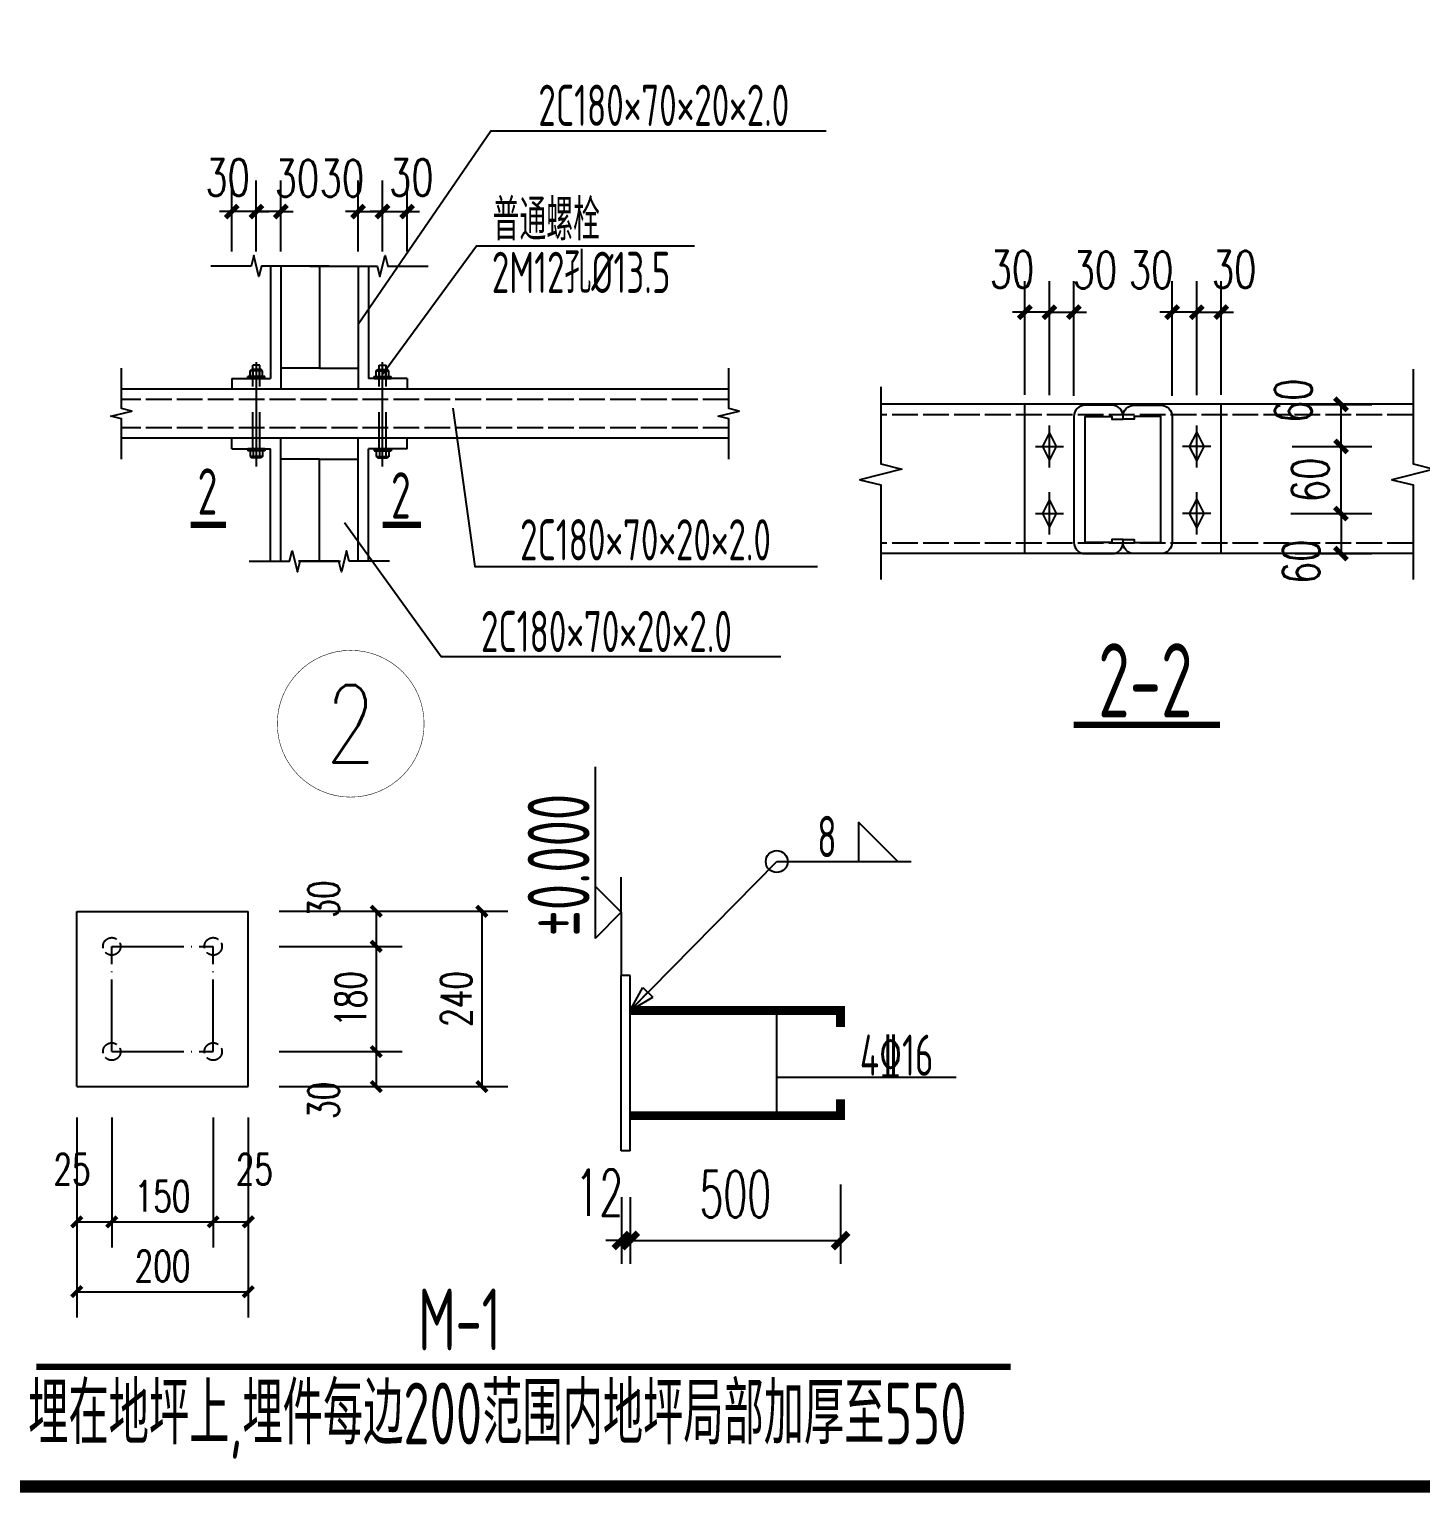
# Model space of a CAD drawing. Extents: x 14207793 to 14719554, y -1675802 to -1228715.
# Drawn here: x 14242298 to 14255788, y -1525750 to -1511556 of the extents above; entities that cross this region are included whole.
import ezdxf
from ezdxf.enums import TextEntityAlignment as Align

# ---------------------------------------------------------------- set-up
doc = ezdxf.new("R2010")
doc.units = 0
doc.header["$LTSCALE"] = 500
doc.header["$MEASUREMENT"] = 0
for name, pattern in [('5', [1.2, 0.5, -0.1, 0.5, -0.1]), ('DASHEDD', [5, 4, -1]), ('DOTE', [2.42, 2, -0.2, 0.02, -0.2]), ('x', [5, 3, -2]), ('x2', [1.25, 0.75, -0.5])]:
    doc.linetypes.add(name, pattern=pattern)
doc.layers.get('0').update_dxf_attribs({"linetype": 'CONTINUOUS'})
doc.layers.get('DEFPOINTS').update_dxf_attribs({"color": 140, "linetype": 'CONTINUOUS'})
for name, color, linetype in [('1Z', 1, 'DASHEDD'), ('AXIS', 3, 'CONTINUOUS'), ('BOLT', 2, 'CONTINUOUS'), ('BOLTFILL', 2, 'CONTINUOUS'), ('BOLTX', 2, 'x2'), ('DIM', 3, 'CONTINUOUS'), ('DOTE', 8, 'DOTE'), ('GSYMBT', 3, 'CONTINUOUS'), ('PUB_TITLE', 4, 'CONTINUOUS'), ('S', 2, 'CONTINUOUS'), ('SBEAM', 2, 'CONTINUOUS'), ('SYMB', 7, 'CONTINUOUS'), ('X', 2, 'x')]:
    doc.layers.add(name, color=color, linetype=linetype)
doc.styles.add('_TCH_DIM_T3', font='SIMPLEX', dxfattribs={"width": 0.705882, "bigfont": 'GBCBIG'})
doc.styles.add('DIM_FONT', font='SIMPLEX.shx', dxfattribs={"width": 0.6})
doc.styles.add('HZ', font='txt', dxfattribs={"width": 0.8, "bigfont": 'hztxt'})
doc.styles.add('TSSD_REIN', font='Tssdeng.shx', dxfattribs={"width": 0.65, "bigfont": 'hztxt.shx'})
doc.dimstyles.new('_TCH_ARCH&&120', dxfattribs={"dimtxt": 357, "dimasz": 120, "dimexe": 300, "dimexo": 360, "dimgap": 120, "dimtad": 1, "dimdec": 0, "dimzin": 0, "dimdsep": 46, "dimtxsty": '_TCH_DIM_T3', "dimblk": 'ARCHTICK', "dimcen": 0.09, "dimclrt": 7, "dimazin": 2, "dimtfac": 1, "dimtdec": 0, "dimtix": 1, "dimtmove": 2, "dimatfit": 3, "dimfxl": 0, "dimtolj": 1, "dimtzin": 0, "dimarcsym": 0})
doc.dimstyles.new('_TCH_ARCH-100', dxfattribs={"dimtxt": 297.5, "dimasz": 100, "dimexe": 250, "dimexo": 300, "dimgap": 100, "dimtad": 1, "dimdec": 0, "dimzin": 0, "dimdsep": 46, "dimtxsty": '_TCH_DIM_T3', "dimblk": 'ARCHTICK', "dimcen": 0.09, "dimclrt": 7, "dimazin": 2, "dimtfac": 1, "dimtdec": 0, "dimtix": 1, "dimtmove": 2, "dimatfit": 3, "dimfxl": 0, "dimtolj": 1, "dimtzin": 0, "dimarcsym": 0})
doc.dimstyles.new('DIMN150', dxfattribs={"dimscale": 1.5, "dimtxt": 300, "dimasz": 100, "dimexe": 250, "dimexo": 300, "dimgap": 150, "dimtad": 1, "dimdec": 0, "dimzin": 0, "dimdsep": 46, "dimtxsty": 'DIM_FONT', "dimblk": 'ARCHTICK', "dimcen": 0.09, "dimclrt": 7, "dimazin": 2, "dimtfac": 1, "dimtdec": 0, "dimtix": 1, "dimtmove": 2, "dimatfit": 3, "dimldrblk": 'ARCHTICK', "dimfxl": 0, "dimtolj": 1, "dimtzin": 0, "dimarcsym": 0})

# ---------------------------------------------------------------- blocks, each defined once
blk = doc.blocks.new('_ArchTick')
at = {"color": 0, "linetype": 'ByBlock', "const_width": 0.4}
blk.add_lwpolyline([(-0.5, -0.5), (0.5, 0.5)], dxfattribs=at)
blk = doc.blocks.new('*D1047')
at = {"layer": 'AXIS', "color": 0, "lineweight": -2}
for p, q in [((14245485, -1513710), (14245485, -1513024)), ((14245723, -1513710), (14245723, -1513024)), ((14245485, -1513324), (14245365, -1513324)), ((14245485, -1513324), (14245723, -1513324)), ((14245723, -1513324), (14245843, -1513324))]:
    blk.add_line(p, q, dxfattribs=at)
at = {"layer": 'DEFPOINTS', "color": 0}
for p in [(14245723, -1513324), (14245485, -1514070), (14245723, -1514070)]:
    blk.add_point(p, dxfattribs=at)
at = {"layer": 'AXIS', "color": 0, "lineweight": -2, "xscale": 120, "yscale": 120, "zscale": 120}
blk.add_blockref('_ArchTick', (14245485, -1513324), dxfattribs=at)
at = {"layer": 'AXIS', "color": 0, "lineweight": -2, "xscale": 120, "yscale": 120, "zscale": 120, "rotation": 180}
blk.add_blockref('_ArchTick', (14245723, -1513324), dxfattribs=at)
at = {"layer": 'AXIS', "color": 7, "insert": (14245329, -1513002), "char_height": 357, "attachment_point": 5, "style": '_TCH_DIM_T3'}
blk.add_mtext('\\A1;30', dxfattribs=at)
blk = doc.blocks.new('*D1048')
at = {"layer": 'AXIS', "color": 0, "lineweight": -2}
for p, q in [((14245723, -1513710), (14245723, -1513024)), ((14245961, -1513710), (14245961, -1513024)), ((14245723, -1513324), (14245603, -1513324)), ((14245723, -1513324), (14245961, -1513324)), ((14245961, -1513324), (14246081, -1513324))]:
    blk.add_line(p, q, dxfattribs=at)
at = {"layer": 'DEFPOINTS', "color": 0}
for p in [(14245961, -1513324), (14245723, -1514070), (14245961, -1514070)]:
    blk.add_point(p, dxfattribs=at)
at = {"layer": 'AXIS', "color": 0, "lineweight": -2, "xscale": 120, "yscale": 120, "zscale": 120}
blk.add_blockref('_ArchTick', (14245723, -1513324), dxfattribs=at)
at = {"layer": 'AXIS', "color": 0, "lineweight": -2, "xscale": 120, "yscale": 120, "zscale": 120, "rotation": 180}
blk.add_blockref('_ArchTick', (14245961, -1513324), dxfattribs=at)
at = {"layer": 'AXIS', "color": 7, "insert": (14246002, -1512993), "char_height": 357, "attachment_point": 5, "style": '_TCH_DIM_T3'}
blk.add_mtext('\\A1;30', dxfattribs=at)
blk = doc.blocks.new('*D1049')
at = {"layer": 'AXIS', "color": 0, "lineweight": -2}
for p, q in [((14254540, -1515602), (14255315, -1515602)), ((14255015, -1516253), (14255015, -1515602)), ((14254528, -1516253), (14255315, -1516253))]:
    blk.add_line(p, q, dxfattribs=at)
at = {"layer": 'DEFPOINTS', "color": 0}
for p in [(14254180, -1515602), (14255015, -1515602), (14254168, -1516253)]:
    blk.add_point(p, dxfattribs=at)
at = {"layer": 'AXIS', "color": 0, "lineweight": -2, "xscale": 120, "yscale": 120, "zscale": 120}
for p, rotation in [((14255015, -1515602), 90), ((14255015, -1516253), 270)]:
    blk.add_blockref('_ArchTick', p, dxfattribs=dict(at, rotation=rotation))
at = {"layer": 'AXIS', "color": 7, "insert": (14254717, -1515927), "char_height": 357, "attachment_point": 5, "rotation": 90, "style": '_TCH_DIM_T3'}
blk.add_mtext('\\A1;60', dxfattribs=at)
blk = doc.blocks.new('*D1050')
at = {"layer": 'AXIS', "color": 0, "lineweight": -2}
for p, q in [((14254528, -1515194), (14255315, -1515194)), ((14255015, -1515602), (14255015, -1515194)), ((14254540, -1515602), (14255315, -1515602))]:
    blk.add_line(p, q, dxfattribs=at)
at = {"layer": 'DEFPOINTS', "color": 0}
for p in [(14254168, -1515194), (14255015, -1515194), (14254180, -1515602)]:
    blk.add_point(p, dxfattribs=at)
at = {"layer": 'AXIS', "color": 0, "lineweight": -2, "xscale": 120, "yscale": 120, "zscale": 120}
for p, rotation in [((14255015, -1515194), 90), ((14255015, -1515602), 270)]:
    blk.add_blockref('_ArchTick', p, dxfattribs=dict(at, rotation=rotation))
at = {"layer": 'AXIS', "color": 7, "insert": (14254553, -1515160), "char_height": 357, "attachment_point": 5, "rotation": 90, "style": '_TCH_DIM_T3'}
blk.add_mtext('\\A1;60', dxfattribs=at)
blk = doc.blocks.new('*D1051')
at = {"layer": 'AXIS', "color": 0, "lineweight": -2}
for p, q in [((14253616, -1515106), (14253616, -1514000)), ((14253854, -1515103), (14253854, -1514000)), ((14253616, -1514300), (14253496, -1514300)), ((14253616, -1514300), (14253854, -1514300)), ((14253854, -1514300), (14253974, -1514300))]:
    blk.add_line(p, q, dxfattribs=at)
at = {"layer": 'DEFPOINTS', "color": 0}
for p in [(14253854, -1514300), (14253616, -1515466), (14253854, -1515463)]:
    blk.add_point(p, dxfattribs=at)
at = {"layer": 'AXIS', "color": 0, "lineweight": -2, "xscale": 120, "yscale": 120, "zscale": 120}
blk.add_blockref('_ArchTick', (14253616, -1514300), dxfattribs=at)
at = {"layer": 'AXIS', "color": 0, "lineweight": -2, "xscale": 120, "yscale": 120, "zscale": 120, "rotation": 180}
blk.add_blockref('_ArchTick', (14253854, -1514300), dxfattribs=at)
at = {"layer": 'AXIS', "color": 7, "insert": (14253979, -1513885), "char_height": 357, "attachment_point": 5, "style": '_TCH_DIM_T3'}
blk.add_mtext('\\A1;30', dxfattribs=at)
blk = doc.blocks.new('*D1052')
at = {"layer": 'AXIS', "color": 0, "lineweight": -2}
for p, q in [((14253378, -1515110), (14253378, -1514000)), ((14253616, -1515106), (14253616, -1514000)), ((14253378, -1514300), (14253258, -1514300)), ((14253616, -1514300), (14253378, -1514300)), ((14253616, -1514300), (14253736, -1514300))]:
    blk.add_line(p, q, dxfattribs=at)
at = {"layer": 'DEFPOINTS', "color": 0}
for p in [(14253378, -1514300), (14253378, -1515470), (14253616, -1515466)]:
    blk.add_point(p, dxfattribs=at)
at = {"layer": 'AXIS', "color": 0, "lineweight": -2, "xscale": 120, "yscale": 120, "zscale": 120}
blk.add_blockref('_ArchTick', (14253378, -1514300), dxfattribs=at)
at = {"layer": 'AXIS', "color": 0, "lineweight": -2, "xscale": 120, "yscale": 120, "zscale": 120, "rotation": 180}
blk.add_blockref('_ArchTick', (14253616, -1514300), dxfattribs=at)
at = {"layer": 'AXIS', "color": 7, "insert": (14253174, -1513891), "char_height": 357, "attachment_point": 5, "style": '_TCH_DIM_T3'}
blk.add_mtext('\\A1;30', dxfattribs=at)
blk = doc.blocks.new('*D1053')
at = {"layer": 'AXIS', "color": 0, "lineweight": -2}
for p, q in [((14254904, -1516253), (14255315, -1516253)), ((14255015, -1516253), (14255015, -1516641)), ((14254572, -1516641), (14255315, -1516641))]:
    blk.add_line(p, q, dxfattribs=at)
at = {"layer": 'DEFPOINTS', "color": 0}
for p in [(14254544, -1516253), (14254212, -1516641), (14255015, -1516641)]:
    blk.add_point(p, dxfattribs=at)
at = {"layer": 'AXIS', "color": 0, "lineweight": -2, "xscale": 120, "yscale": 120, "zscale": 120}
for p, rotation in [((14255015, -1516253), 90), ((14255015, -1516641), 270)]:
    blk.add_blockref('_ArchTick', p, dxfattribs=dict(at, rotation=rotation))
at = {"layer": 'AXIS', "color": 7, "insert": (14254628, -1516721), "char_height": 357, "attachment_point": 5, "rotation": 90, "style": '_TCH_DIM_T3'}
blk.add_mtext('\\A1;60', dxfattribs=at)
blk = doc.blocks.new('BF1')
blk.add_circle((0, 0), 1.25)
blk = doc.blocks.new('JF_1')
for p, q in [((3, 0), (0, 3)), ((0, 3), (0, 0)), ((0, 0), (3, 0))]:
    blk.add_line(p, q)
blk = doc.blocks.new('*D1018')
at = {"layer": 'AXIS', "color": 0, "lineweight": -2}
for p, q in [((14248038, -1522883), (14248038, -1523529)), ((14248123, -1522883), (14248123, -1523529)), ((14248038, -1523304), (14247888, -1523304)), ((14248038, -1523304), (14248123, -1523304)), ((14248123, -1523304), (14248273, -1523304))]:
    blk.add_line(p, q, dxfattribs=at)
at = {"layer": 'DEFPOINTS', "color": 0}
for p in [(14248038, -1522433), (14248123, -1522433), (14248123, -1523304)]:
    blk.add_point(p, dxfattribs=at)
at = {"layer": 'AXIS', "color": 0, "lineweight": -2, "xscale": 150, "yscale": 150, "zscale": 150}
blk.add_blockref('_ArchTick', (14248038, -1523304), dxfattribs=at)
at = {"layer": 'AXIS', "color": 0, "lineweight": -2, "xscale": 150, "yscale": 150, "zscale": 150, "rotation": 180}
blk.add_blockref('_ArchTick', (14248123, -1523304), dxfattribs=at)
at = {"layer": 'AXIS', "color": 7, "insert": (14247824, -1522841), "char_height": 450, "attachment_point": 5, "style": 'DIM_FONT'}
blk.add_mtext('\\A1;12', dxfattribs=at)
blk = doc.blocks.new('*D1019')
at = {"layer": 'AXIS', "color": 0, "lineweight": -2}
for p, q in [((14250163, -1522760), (14250163, -1523529)), ((14248123, -1522883), (14248123, -1523529)), ((14248123, -1523304), (14250163, -1523304))]:
    blk.add_line(p, q, dxfattribs=at)
at = {"layer": 'DEFPOINTS', "color": 0}
for p in [(14250163, -1522310), (14248123, -1522433), (14250163, -1523304)]:
    blk.add_point(p, dxfattribs=at)
at = {"layer": 'AXIS', "color": 0, "lineweight": -2, "xscale": 150, "yscale": 150, "zscale": 150, "rotation": 180}
blk.add_blockref('_ArchTick', (14248123, -1523304), dxfattribs=at)
at = {"layer": 'AXIS', "color": 0, "lineweight": -2, "xscale": 150, "yscale": 150, "zscale": 150}
blk.add_blockref('_ArchTick', (14250163, -1523304), dxfattribs=at)
at = {"layer": 'AXIS', "color": 7, "insert": (14249143, -1522854), "char_height": 450, "attachment_point": 5, "style": 'DIM_FONT'}
blk.add_mtext('\\A1;500', dxfattribs=at)
blk = doc.blocks.new('*D1020')
at = {"layer": 'AXIS', "color": 0, "lineweight": -2}
for p, q in [((14245641, -1520111), (14246936, -1520111)), ((14246686, -1520111), (14246686, -1521811)), ((14245641, -1521811), (14246936, -1521811))]:
    blk.add_line(p, q, dxfattribs=at)
at = {"layer": 'DEFPOINTS', "color": 0}
for p in [(14245341, -1520111), (14245341, -1521811), (14246686, -1521811)]:
    blk.add_point(p, dxfattribs=at)
at = {"layer": 'AXIS', "color": 0, "lineweight": -2, "xscale": 100, "yscale": 100, "zscale": 100}
for p, rotation in [((14246686, -1520111), 90), ((14246686, -1521811), 270)]:
    blk.add_blockref('_ArchTick', p, dxfattribs=dict(at, rotation=rotation))
at = {"layer": 'AXIS', "color": 7, "insert": (14246437, -1520961), "char_height": 297.5, "attachment_point": 5, "rotation": 90, "style": '_TCH_DIM_T3'}
blk.add_mtext('\\A1;240', dxfattribs=at)
blk = doc.blocks.new('*D1028')
at = {"layer": 'AXIS', "color": 0, "lineweight": -2}
for p, q in [((14242758, -1522111), (14242758, -1523373)), ((14243098, -1522111), (14243098, -1523373)), ((14242758, -1523123), (14243098, -1523123))]:
    blk.add_line(p, q, dxfattribs=at)
at = {"layer": 'DEFPOINTS', "color": 0}
for p in [(14242758, -1521811), (14243098, -1521811), (14243098, -1523123)]:
    blk.add_point(p, dxfattribs=at)
at = {"layer": 'AXIS', "color": 0, "lineweight": -2, "xscale": 100, "yscale": 100, "zscale": 100, "rotation": 180}
blk.add_blockref('_ArchTick', (14242758, -1523123), dxfattribs=at)
at = {"layer": 'AXIS', "color": 0, "lineweight": -2, "xscale": 100, "yscale": 100, "zscale": 100}
blk.add_blockref('_ArchTick', (14243098, -1523123), dxfattribs=at)
at = {"layer": 'AXIS', "color": 7, "insert": (14242712, -1522613), "char_height": 297.5, "attachment_point": 5, "style": '_TCH_DIM_T3'}
blk.add_mtext('\\A1;25', dxfattribs=at)
blk = doc.blocks.new('*D1029')
at = {"layer": 'AXIS', "color": 0, "lineweight": -2}
for p, q in [((14244721, -1520111), (14245912, -1520111)), ((14245662, -1520111), (14245662, -1520451)), ((14244721, -1520451), (14245912, -1520451))]:
    blk.add_line(p, q, dxfattribs=at)
at = {"layer": 'DEFPOINTS', "color": 0}
for p in [(14244421, -1520111), (14244421, -1520451), (14245662, -1520451)]:
    blk.add_point(p, dxfattribs=at)
at = {"layer": 'AXIS', "color": 0, "lineweight": -2, "xscale": 100, "yscale": 100, "zscale": 100}
for p, rotation in [((14245662, -1520111), 90), ((14245662, -1520451), 270)]:
    blk.add_blockref('_ArchTick', p, dxfattribs=dict(at, rotation=rotation))
at = {"layer": 'AXIS', "color": 7, "insert": (14245152, -1519992), "char_height": 297.5, "attachment_point": 5, "rotation": 90, "style": '_TCH_DIM_T3'}
blk.add_mtext('\\A1;30', dxfattribs=at)
blk = doc.blocks.new('*D1030')
at = {"layer": 'AXIS', "color": 0, "lineweight": -2}
for p, q in [((14244721, -1520451), (14245912, -1520451)), ((14245662, -1520451), (14245662, -1521471)), ((14244721, -1521471), (14245912, -1521471))]:
    blk.add_line(p, q, dxfattribs=at)
at = {"layer": 'DEFPOINTS', "color": 0}
for p in [(14244421, -1520451), (14244421, -1521471), (14245662, -1521471)]:
    blk.add_point(p, dxfattribs=at)
at = {"layer": 'AXIS', "color": 0, "lineweight": -2, "xscale": 100, "yscale": 100, "zscale": 100}
for p, rotation in [((14245662, -1520451), 90), ((14245662, -1521471), 270)]:
    blk.add_blockref('_ArchTick', p, dxfattribs=dict(at, rotation=rotation))
at = {"layer": 'AXIS', "color": 7, "insert": (14245414, -1520961), "char_height": 297.5, "attachment_point": 5, "rotation": 90, "style": '_TCH_DIM_T3'}
blk.add_mtext('\\A1;180', dxfattribs=at)
blk = doc.blocks.new('*D1031')
at = {"layer": 'AXIS', "color": 0, "lineweight": -2}
for p, q in [((14244721, -1521471), (14245912, -1521471)), ((14245662, -1521471), (14245662, -1521811)), ((14244721, -1521811), (14245912, -1521811))]:
    blk.add_line(p, q, dxfattribs=at)
at = {"layer": 'DEFPOINTS', "color": 0}
for p in [(14244421, -1521471), (14244421, -1521811), (14245662, -1521811)]:
    blk.add_point(p, dxfattribs=at)
at = {"layer": 'AXIS', "color": 0, "lineweight": -2, "xscale": 100, "yscale": 100, "zscale": 100}
for p, rotation in [((14245662, -1521471), 90), ((14245662, -1521811), 270)]:
    blk.add_blockref('_ArchTick', p, dxfattribs=dict(at, rotation=rotation))
at = {"layer": 'AXIS', "color": 7, "insert": (14245152, -1521945), "char_height": 297.5, "attachment_point": 5, "rotation": 90, "style": '_TCH_DIM_T3'}
blk.add_mtext('\\A1;30', dxfattribs=at)
blk = doc.blocks.new('*D1032')
at = {"layer": 'AXIS', "color": 0, "lineweight": -2}
for p, q in [((14243098, -1522111), (14243098, -1523373)), ((14244081, -1522111), (14244081, -1523373)), ((14243098, -1523123), (14244081, -1523123))]:
    blk.add_line(p, q, dxfattribs=at)
at = {"layer": 'DEFPOINTS', "color": 0}
for p in [(14243098, -1521811), (14244081, -1521811), (14244081, -1523123)]:
    blk.add_point(p, dxfattribs=at)
at = {"layer": 'AXIS', "color": 0, "lineweight": -2, "xscale": 100, "yscale": 100, "zscale": 100, "rotation": 180}
blk.add_blockref('_ArchTick', (14243098, -1523123), dxfattribs=at)
at = {"layer": 'AXIS', "color": 0, "lineweight": -2, "xscale": 100, "yscale": 100, "zscale": 100}
blk.add_blockref('_ArchTick', (14244081, -1523123), dxfattribs=at)
at = {"layer": 'AXIS', "color": 7, "insert": (14243590, -1522874), "char_height": 297.5, "attachment_point": 5, "style": '_TCH_DIM_T3'}
blk.add_mtext('\\A1;150', dxfattribs=at)
blk = doc.blocks.new('*D1033')
at = {"layer": 'AXIS', "color": 0, "lineweight": -2}
for p, q in [((14244081, -1522111), (14244081, -1523373)), ((14244421, -1522111), (14244421, -1523373)), ((14244081, -1523123), (14244421, -1523123))]:
    blk.add_line(p, q, dxfattribs=at)
at = {"layer": 'DEFPOINTS', "color": 0}
for p in [(14244081, -1521811), (14244421, -1521811), (14244421, -1523123)]:
    blk.add_point(p, dxfattribs=at)
at = {"layer": 'AXIS', "color": 0, "lineweight": -2, "xscale": 100, "yscale": 100, "zscale": 100, "rotation": 180}
blk.add_blockref('_ArchTick', (14244081, -1523123), dxfattribs=at)
at = {"layer": 'AXIS', "color": 0, "lineweight": -2, "xscale": 100, "yscale": 100, "zscale": 100}
blk.add_blockref('_ArchTick', (14244421, -1523123), dxfattribs=at)
at = {"layer": 'AXIS', "color": 7, "insert": (14244480, -1522613), "char_height": 297.5, "attachment_point": 5, "style": '_TCH_DIM_T3'}
blk.add_mtext('\\A1;25', dxfattribs=at)
blk = doc.blocks.new('*D1034')
at = {"layer": 'AXIS', "color": 0, "lineweight": -2}
for p, q in [((14242758, -1522192), (14242758, -1524050)), ((14244421, -1522192), (14244421, -1524050)), ((14242758, -1523800), (14244421, -1523800))]:
    blk.add_line(p, q, dxfattribs=at)
at = {"layer": 'DEFPOINTS', "color": 0}
for p in [(14242758, -1521892), (14244421, -1521892), (14244421, -1523800)]:
    blk.add_point(p, dxfattribs=at)
at = {"layer": 'AXIS', "color": 0, "lineweight": -2, "xscale": 100, "yscale": 100, "zscale": 100, "rotation": 180}
blk.add_blockref('_ArchTick', (14242758, -1523800), dxfattribs=at)
at = {"layer": 'AXIS', "color": 0, "lineweight": -2, "xscale": 100, "yscale": 100, "zscale": 100}
blk.add_blockref('_ArchTick', (14244421, -1523800), dxfattribs=at)
at = {"layer": 'AXIS', "color": 7, "insert": (14243590, -1523551), "char_height": 297.5, "attachment_point": 5, "style": '_TCH_DIM_T3'}
blk.add_mtext('\\A1;200', dxfattribs=at)
blk = doc.blocks.new('*D1036')
at = {"layer": 'AXIS', "color": 0, "lineweight": -2}
for p, q in [((14244499, -1513710), (14244499, -1513024)), ((14244737, -1513710), (14244737, -1513024)), ((14244499, -1513324), (14244379, -1513324)), ((14244737, -1513324), (14244499, -1513324)), ((14244737, -1513324), (14244857, -1513324))]:
    blk.add_line(p, q, dxfattribs=at)
at = {"layer": 'DEFPOINTS', "color": 0}
for p in [(14244499, -1513324), (14244499, -1514070), (14244737, -1514070)]:
    blk.add_point(p, dxfattribs=at)
at = {"layer": 'AXIS', "color": 0, "lineweight": -2, "xscale": 120, "yscale": 120, "zscale": 120}
blk.add_blockref('_ArchTick', (14244499, -1513324), dxfattribs=at)
at = {"layer": 'AXIS', "color": 0, "lineweight": -2, "xscale": 120, "yscale": 120, "zscale": 120, "rotation": 180}
blk.add_blockref('_ArchTick', (14244737, -1513324), dxfattribs=at)
at = {"layer": 'AXIS', "color": 7, "insert": (14244893, -1513002), "char_height": 357, "attachment_point": 5, "style": '_TCH_DIM_T3'}
blk.add_mtext('\\A1;30', dxfattribs=at)
blk = doc.blocks.new('*D1037')
at = {"layer": 'AXIS', "color": 0, "lineweight": -2}
for p, q in [((14244261, -1513710), (14244261, -1513024)), ((14244499, -1513710), (14244499, -1513024)), ((14244261, -1513324), (14244141, -1513324)), ((14244499, -1513324), (14244261, -1513324)), ((14244499, -1513324), (14244619, -1513324))]:
    blk.add_line(p, q, dxfattribs=at)
at = {"layer": 'DEFPOINTS', "color": 0}
for p in [(14244261, -1513324), (14244261, -1514070), (14244499, -1514070)]:
    blk.add_point(p, dxfattribs=at)
at = {"layer": 'AXIS', "color": 0, "lineweight": -2, "xscale": 120, "yscale": 120, "zscale": 120}
blk.add_blockref('_ArchTick', (14244261, -1513324), dxfattribs=at)
at = {"layer": 'AXIS', "color": 0, "lineweight": -2, "xscale": 120, "yscale": 120, "zscale": 120, "rotation": 180}
blk.add_blockref('_ArchTick', (14244499, -1513324), dxfattribs=at)
at = {"layer": 'AXIS', "color": 7, "insert": (14244221, -1512993), "char_height": 357, "attachment_point": 5, "style": '_TCH_DIM_T3'}
blk.add_mtext('\\A1;30', dxfattribs=at)
blk = doc.blocks.new('*D1038')
at = {"layer": 'AXIS', "color": 0, "lineweight": -2}
for p, q in [((14251950, -1515103), (14251950, -1514000)), ((14252188, -1515106), (14252188, -1514000)), ((14251950, -1514300), (14251830, -1514300)), ((14252188, -1514300), (14251950, -1514300)), ((14252188, -1514300), (14252308, -1514300))]:
    blk.add_line(p, q, dxfattribs=at)
at = {"layer": 'DEFPOINTS', "color": 0}
for p in [(14251950, -1514300), (14251950, -1515463), (14252188, -1515466)]:
    blk.add_point(p, dxfattribs=at)
at = {"layer": 'AXIS', "color": 0, "lineweight": -2, "xscale": 120, "yscale": 120, "zscale": 120}
blk.add_blockref('_ArchTick', (14251950, -1514300), dxfattribs=at)
at = {"layer": 'AXIS', "color": 0, "lineweight": -2, "xscale": 120, "yscale": 120, "zscale": 120, "rotation": 180}
blk.add_blockref('_ArchTick', (14252188, -1514300), dxfattribs=at)
at = {"layer": 'AXIS', "color": 7, "insert": (14251825, -1513885), "char_height": 357, "attachment_point": 5, "style": '_TCH_DIM_T3'}
blk.add_mtext('\\A1;30', dxfattribs=at)
blk = doc.blocks.new('*D1039')
at = {"layer": 'AXIS', "color": 0, "lineweight": -2}
for p, q in [((14252188, -1515106), (14252188, -1514000)), ((14252426, -1515110), (14252426, -1514000)), ((14252188, -1514300), (14252068, -1514300)), ((14252188, -1514300), (14252426, -1514300)), ((14252426, -1514300), (14252546, -1514300))]:
    blk.add_line(p, q, dxfattribs=at)
at = {"layer": 'DEFPOINTS', "color": 0}
for p in [(14252426, -1514300), (14252188, -1515466), (14252426, -1515470)]:
    blk.add_point(p, dxfattribs=at)
at = {"layer": 'AXIS', "color": 0, "lineweight": -2, "xscale": 120, "yscale": 120, "zscale": 120}
blk.add_blockref('_ArchTick', (14252188, -1514300), dxfattribs=at)
at = {"layer": 'AXIS', "color": 0, "lineweight": -2, "xscale": 120, "yscale": 120, "zscale": 120, "rotation": 180}
blk.add_blockref('_ArchTick', (14252426, -1514300), dxfattribs=at)
at = {"layer": 'AXIS', "color": 7, "insert": (14252629, -1513891), "char_height": 357, "attachment_point": 5, "style": '_TCH_DIM_T3'}
blk.add_mtext('\\A1;30', dxfattribs=at)

msp = doc.modelspace()

# ---------------------------------------------------------------- linework, layer by layer
for p, q in [((14251949.69, -1516641.44), (14251949.69, -1515193.67)), ((14253853.69, -1516641.44), (14253853.69, -1515193.67)), ((14247782.88, -1518711.26), (14247782.88, -1520375.51)), ((14248122.88, -1521073.09), (14249544.57, -1519628.44)), ((14249544.57, -1519628.44), (14250847.39, -1519628.44)), ((14248037.88, -1520120.51), (14247782.88, -1519865.51)), ((14248037.88, -1520120.51), (14248037.88, -1519780.51)), ((14242757.79, -1521811.26), (14242757.79, -1520111.26)), ((14242757.79, -1520111.26), (14244421.23, -1520111.26)), ((14244421.23, -1521811.26), (14244421.23, -1520111.26)), ((14248037.88, -1520120.51), (14247782.88, -1520375.51)), ((14248037.88, -1520120.51), (14248037.88, -1520733.09)), ((14248122.88, -1520733.09), (14248037.88, -1520733.09)), ((14248037.88, -1522433.09), (14248037.88, -1520733.09)), ((14248122.88, -1522433.09), (14248122.88, -1520733.09)), ((14248122.88, -1521073.09), (14248245.67, -1520850.79)), ((14248122.88, -1521073.09), (14248292.89, -1520899.09)), ((14248122.88, -1521073.09), (14248342.28, -1520945.17)), ((14249544.57, -1522093.09), (14249544.57, -1521073.09)), ((14242757.79, -1521811.26), (14244421.23, -1521811.26)), ((14249544.57, -1521718.58), (14251283.92, -1521718.58)), ((14248122.88, -1522433.09), (14248037.88, -1522433.09))]:
    msp.add_line(p, q)
for points, const_width in [([(14248122.88, -1521073.09), (14250162.88, -1521073.09), (14250162.88, -1521231.7)], 85), ([(14248122.88, -1522093.09), (14250162.88, -1522093.09), (14250162.88, -1521934.48)], 85), ([(14251812.62, -1524528.39), (14242367.05, -1524528.39)], 60)]:
    msp.add_lwpolyline(points, dxfattribs=dict(const_width=const_width))
at = {"layer": '1Z', "ltscale": 0.1}
for centre in [(14243097.79, -1520451.26), (14244081.23, -1520451.26), (14243097.79, -1521471.26), (14244081.23, -1521471.26)]:
    msp.add_circle(centre, 85, dxfattribs=at)
at = {"layer": 'BOLT'}
for p, q in [((14244438.08, -1514869.52), (14244452.5, -1514855.1)), ((14244438.08, -1514923.92), (14244438.08, -1514869.52)), ((14244560.48, -1514869.52), (14244438.08, -1514869.52)), ((14244546.05, -1514855.1), (14244452.5, -1514855.1)), ((14244465.28, -1514855.1), (14244465.28, -1514814.3)), ((14244533.28, -1514814.3), (14244465.28, -1514814.3)), ((14244468.68, -1514923.92), (14244468.68, -1514869.52)), ((14244529.88, -1514923.92), (14244529.88, -1514869.52)), ((14244533.28, -1514855.1), (14244533.28, -1514814.3)), ((14244560.48, -1514869.52), (14244546.05, -1514855.1)), ((14244560.48, -1514923.92), (14244560.48, -1514869.52)), ((14245662.08, -1514869.52), (14245676.5, -1514855.1)), ((14245662.08, -1514923.92), (14245662.08, -1514869.52)), ((14245662.08, -1514869.52), (14245784.48, -1514869.52)), ((14245676.5, -1514855.1), (14245770.05, -1514855.1)), ((14245689.28, -1514855.1), (14245689.28, -1514814.3)), ((14245689.28, -1514814.3), (14245757.28, -1514814.3)), ((14245692.68, -1514923.92), (14245692.68, -1514869.52)), ((14245753.88, -1514923.92), (14245753.88, -1514869.52)), ((14245757.28, -1514855.1), (14245757.28, -1514814.3)), ((14245784.48, -1514869.52), (14245770.05, -1514855.1)), ((14245784.48, -1514923.92), (14245784.48, -1514869.52)), ((14244580.88, -1514923.92), (14244417.68, -1514923.92)), ((14244417.68, -1514944.32), (14244417.68, -1514923.92)), ((14244580.88, -1514944.32), (14244417.68, -1514944.32)), ((14244560.48, -1514923.92), (14244438.08, -1514923.92)), ((14244580.88, -1514944.32), (14244580.88, -1514923.92)), ((14245641.68, -1514923.92), (14245804.88, -1514923.92)), ((14245641.68, -1514944.32), (14245641.68, -1514923.92)), ((14245641.68, -1514944.32), (14245804.88, -1514944.32)), ((14245662.08, -1514923.92), (14245784.48, -1514923.92)), ((14245804.88, -1514944.32), (14245804.88, -1514923.92)), ((14252187.69, -1515806.27), (14252187.69, -1515398.27)), ((14253615.69, -1515806.27), (14253615.69, -1515398.27)), ((14252051.69, -1515602.27), (14252323.69, -1515602.27)), ((14253751.69, -1515602.27), (14253479.69, -1515602.27)), ((14244580.88, -1515624.32), (14244417.68, -1515624.32)), ((14244417.68, -1515624.32), (14244417.68, -1515644.72)), ((14244580.88, -1515644.72), (14244417.68, -1515644.72)), ((14244438.08, -1515644.72), (14244438.08, -1515699.12)), ((14244560.48, -1515699.12), (14244438.08, -1515699.12)), ((14244438.08, -1515699.12), (14244452.5, -1515713.55)), ((14244546.05, -1515713.55), (14244452.5, -1515713.55)), ((14244468.68, -1515644.72), (14244468.68, -1515699.12)), ((14244529.88, -1515644.72), (14244529.88, -1515699.12)), ((14244560.48, -1515699.12), (14244546.05, -1515713.55)), ((14244560.48, -1515644.72), (14244560.48, -1515699.12)), ((14244580.88, -1515624.32), (14244580.88, -1515644.72)), ((14245641.68, -1515624.32), (14245804.88, -1515624.32)), ((14245641.68, -1515624.32), (14245641.68, -1515644.72)), ((14245641.68, -1515644.72), (14245804.88, -1515644.72)), ((14245662.08, -1515644.72), (14245662.08, -1515699.12)), ((14245662.08, -1515699.12), (14245784.48, -1515699.12)), ((14245662.08, -1515699.12), (14245676.5, -1515713.55)), ((14245676.5, -1515713.55), (14245770.05, -1515713.55)), ((14245692.68, -1515644.72), (14245692.68, -1515699.12)), ((14245753.88, -1515644.72), (14245753.88, -1515699.12)), ((14245784.48, -1515699.12), (14245770.05, -1515713.55)), ((14245784.48, -1515644.72), (14245784.48, -1515699.12)), ((14245804.88, -1515624.32), (14245804.88, -1515644.72)), ((14252187.69, -1516456.66), (14252187.69, -1516046)), ((14253615.69, -1516456.66), (14253615.69, -1516046)), ((14252051.69, -1516252.66), (14252323.69, -1516252.66)), ((14253751.69, -1516252.66), (14253479.69, -1516252.66))]:
    msp.add_line(p, q, dxfattribs=at)
for points in [[(14252119.69, -1515602.27), (14252187.69, -1515738.27), (14252255.69, -1515602.27), (14252187.69, -1515466.27)], [(14253683.69, -1515602.27), (14253615.69, -1515738.27), (14253547.69, -1515602.27), (14253615.69, -1515466.27)], [(14252119.69, -1516252.66), (14252187.69, -1516388.66), (14252255.69, -1516252.66), (14252187.69, -1516116.66)], [(14253683.69, -1516252.66), (14253615.69, -1516388.66), (14253547.69, -1516252.66), (14253615.69, -1516116.66)]]:
    msp.add_lwpolyline(points, close=True, dxfattribs=at)
at = {"layer": 'BOLTFILL'}
for p, q in [((14244499.28, -1515796.29), (14244499.28, -1514783.65)), ((14245723.28, -1515796.29), (14245723.28, -1514783.65))]:
    msp.add_line(p, q, dxfattribs=at)
at = {"layer": 'BOLTX'}
for p, q in [((14244465.28, -1515644.72), (14244465.28, -1514855.1)), ((14244533.28, -1515644.72), (14244533.28, -1514855.1)), ((14245689.28, -1515644.72), (14245689.28, -1514855.1)), ((14245757.28, -1515644.72), (14245757.28, -1514855.1))]:
    msp.add_line(p, q, dxfattribs=at)
at = {"layer": 'DIM'}
msp.add_line((14248245.67, -1520850.79), (14248342.28, -1520945.17), dxfattribs=at)
for points in [[(14245485.28, -1514415.08), (14246771.92, -1512541.75), (14246771.92, -1512541.75), (14250023.48, -1512541.75)], [(14245723.28, -1514902.42), (14246633.84, -1513655.73), (14246633.84, -1513655.73), (14248748.48, -1513655.73)], [(14246405.12, -1515229.81), (14246617.46, -1516766.88), (14246617.46, -1516766.88), (14249938.48, -1516766.88)], [(14245353.93, -1516340.3), (14246291.97, -1517639.76), (14246291.97, -1517639.76), (14249583.48, -1517639.76)]]:
    msp.add_lwpolyline(points, dxfattribs=at)
at = {"layer": 'DIM', "const_width": 61.2}
for points in [[(14243861.9, -1516362.92), (14244204.83, -1516362.92)], [(14245723.49, -1516362.92), (14246094.53, -1516362.92)]]:
    msp.add_lwpolyline(points, dxfattribs=at)
at = {"layer": 'DOTE', "linetype": 'DOTE', "ltscale": 0.7}
for p, q in [((14243097.79, -1520451.26), (14244081.23, -1520451.26)), ((14243097.79, -1521471.26), (14243097.79, -1520451.26)), ((14244081.23, -1521471.26), (14244081.23, -1520451.26)), ((14243097.79, -1521471.26), (14244081.23, -1521471.26))]:
    msp.add_line(p, q, dxfattribs=at)
at = {"layer": 'GSYMBT', "ltscale": 10, "const_width": 5}
msp.add_lwpolyline([(14244702.31, -1518291.72, 1), (14246125.76, -1518291.72, 1)], format="xyb", close=True, dxfattribs=at)
at = {"layer": 'PUB_TITLE', "const_width": 120}
msp.add_lwpolyline([(14349272.5, -1477690), (14210792.5, -1477690), (14210792.5, -1525690), (14349272.5, -1525690)], close=True, dxfattribs=at)
at = {"layer": 'S'}
for p, q in [((14244635.28, -1513852.53), (14244635.28, -1514944.32)), ((14244737.28, -1513852.53), (14244737.28, -1515046.32)), ((14245111.28, -1513852.53), (14245111.28, -1514842.32)), ((14245111.28, -1513852.53), (14245111.28, -1514842.32)), ((14245485.28, -1513852.53), (14245485.28, -1515046.32)), ((14245587.28, -1513852.53), (14245587.28, -1514944.32)), ((14245111.28, -1514842.32), (14244737.28, -1514842.32)), ((14245111.28, -1514842.32), (14245485.28, -1514842.32)), ((14249078.48, -1515046.32), (14243190.71, -1515046.32)), ((14244261.28, -1514944.32), (14244635.28, -1514944.32)), ((14244261.28, -1514944.32), (14244261.28, -1515046.32)), ((14245961.28, -1514944.32), (14245587.28, -1514944.32)), ((14245961.28, -1514944.32), (14245961.28, -1515046.32)), ((14255713.34, -1515193.67), (14250554.18, -1515193.67)), ((14249078.48, -1515522.32), (14243190.71, -1515522.32)), ((14244261.28, -1515624.32), (14244261.28, -1515522.32)), ((14244737.28, -1516716.12), (14244737.28, -1515522.32)), ((14245485.28, -1516716.12), (14245485.28, -1515522.32)), ((14245961.28, -1515624.32), (14245961.28, -1515522.32)), ((14244261.28, -1515624.32), (14244635.28, -1515624.32)), ((14244635.28, -1516716.12), (14244635.28, -1515624.32)), ((14245111.28, -1515726.32), (14244737.28, -1515726.32)), ((14245111.28, -1516716.12), (14245111.28, -1515726.32)), ((14245111.28, -1515726.32), (14245485.28, -1515726.32)), ((14245111.28, -1516716.12), (14245111.28, -1515726.32)), ((14245587.28, -1516716.12), (14245587.28, -1515624.32)), ((14245961.28, -1515624.32), (14245587.28, -1515624.32)), ((14255713.34, -1516641.44), (14250554.18, -1516641.44))]:
    msp.add_line(p, q, dxfattribs=at)
at = {"layer": 'SBEAM'}
for points in [[(14252901.69, -1515337.53), (14252901.69, -1515310.33, 0.41421356), (14252792.89, -1515201.53), (14252534.49, -1515201.53, 0.41421356), (14252425.69, -1515310.33), (14252425.69, -1516532.64, 0.41421356), (14252534.49, -1516641.44), (14252792.89, -1516641.44, 0.41421356), (14252901.69, -1516532.64), (14252901.69, -1516505.44), (14252792.89, -1516505.44), (14252792.89, -1516532.64), (14252534.49, -1516532.64), (14252534.49, -1515310.33), (14252792.89, -1515310.33), (14252792.89, -1515337.53)], [(14252901.69, -1515337.53), (14252901.69, -1515310.33, -0.41421356), (14253010.49, -1515201.53), (14253268.89, -1515201.53, -0.41421356), (14253377.69, -1515310.33), (14253377.69, -1516532.64, -0.41421356), (14253268.89, -1516641.44), (14253010.49, -1516641.44, -0.41421356), (14252901.69, -1516532.64), (14252901.69, -1516505.44), (14253010.49, -1516505.44), (14253010.49, -1516532.64), (14253268.89, -1516532.64), (14253268.89, -1515310.33), (14253010.49, -1515310.33), (14253010.49, -1515337.53)]]:
    msp.add_lwpolyline(points, format="xyb", close=True, dxfattribs=at)
at = {"layer": 'SYMB'}
for points in [[(14245205.78, -1513852.53), (14244550.28, -1513852.53), (14244524.84, -1513954.54), (14244473.71, -1513750.51), (14244448.28, -1513852.53), (14244057.28, -1513852.53)], [(14245016.77, -1513852.53), (14245672.28, -1513852.53), (14245697.71, -1513954.54), (14245748.84, -1513750.51), (14245774.28, -1513852.53), (14246165.28, -1513852.53)], [(14243190.71, -1515726.32), (14243190.71, -1515335.32), (14243088.7, -1515309.89), (14243292.73, -1515258.76), (14243190.71, -1515233.32), (14243190.71, -1514842.32)], [(14249078.48, -1515726.32), (14249078.48, -1515335.32), (14248976.46, -1515309.89), (14249180.49, -1515258.76), (14249078.48, -1515233.32), (14249078.48, -1514842.32)], [(14255713.34, -1514853.67), (14255713.34, -1515771.67), (14255917.37, -1515822.54), (14255509.31, -1515924.8), (14255713.34, -1515975.67), (14255713.34, -1516893.67)], [(14250554.18, -1515022.56), (14250554.18, -1515771.67), (14250758.21, -1515822.54), (14250350.14, -1515924.8), (14250554.18, -1515975.67), (14250554.18, -1516893.67)], [(14244431.28, -1516716.12), (14244822.28, -1516716.12), (14244847.71, -1516614.11), (14244898.84, -1516818.14), (14244924.28, -1516716.12), (14245315.28, -1516716.12)], [(14245791.28, -1516716.12), (14245400.28, -1516716.12), (14245374.84, -1516614.11), (14245323.71, -1516818.14), (14245298.28, -1516716.12), (14244907.28, -1516716.12)]]:
    msp.add_lwpolyline(points, dxfattribs=at)
at = {"layer": 'SYMB', "const_width": 60}
msp.add_lwpolyline([(14253840.56, -1518301.43), (14252423.12, -1518301.43)], dxfattribs=at)
at = {"layer": 'X', "color": 9, "linetype": '5'}
for p, q in [((14249078.48, -1515148.32), (14243190.71, -1515148.32)), ((14255713.34, -1515295.67), (14250554.18, -1515295.67)), ((14249078.48, -1515420.32), (14243190.71, -1515420.32)), ((14255713.34, -1516539.44), (14250554.18, -1516539.44))]:
    msp.add_line(p, q, dxfattribs=at)

# ---------------------------------------------------------------- block references
for name, p, xscale, yscale, zscale in [('JF_1', (14250337.39, -1519628.44), 127.5, 127.5, 127.5), ('BF1', (14249544.57, -1519628.44), 85, 85, 85)]:
    msp.add_blockref(name, p, dxfattribs=dict(xscale=xscale, yscale=yscale, zscale=zscale))

# ---------------------------------------------------------------- texts
at = {"layer": 'DIM', "style": 'TSSD_REIN', "width": 0.65}
for s, p in [('2C180×70×20×2.0', (14248449.48, -1512493.92)), ('普通螺栓', (14247310.21, -1513604.27)), ('2M12孔%%c13.5', (14247648.02, -1514114.19)), ('2C180×70×20×2.0', (14248272.02, -1516708.1)), ('2C180×70×20×2.0', (14247893.27, -1517596.93)), ('8', (14250031.39, -1519585.94)), ('4%%13216', (14250707.11, -1521706.39))]:
    msp.add_text(s, height=400, dxfattribs=at).set_placement(p, align=Align.CENTER)
msp.add_text('%%p0.000', height=600, rotation=90, dxfattribs=at).set_placement((14247729.66, -1520353.66))
at = {"layer": 'GSYMBT'}
for s, height, style, width, p in [('2', 450, 'TSSD_REIN', 0.65, (14244025.8, -1516039.78)), ('2', 450, 'TSSD_REIN', 0.65, (14245900.72, -1516077.28)), ('2-2', 720, 'TSSD_REIN', 0.65, (14253118.08, -1517870.91)), ('2', 750, 'HZ', 0.75, (14245414.04, -1518291.72))]:
    msp.add_text(s, height=height, dxfattribs=dict(at, style=style, width=width)).set_placement(p, align=Align.MIDDLE)
at = {"layer": 'GSYMBT', "style": 'TSSD_REIN', "width": 0.65}
for s, p in [('M-1', (14246068.51, -1524368.97)), ('埋在地坪上,埋件每边200范围内地坪局部加厚至550', (14242287.94, -1525281.37))]:
    msp.add_text(s, height=600, dxfattribs=at).set_placement(p)

# ---------------------------------------------------------------- dimensions: what is measured, and where the dimension line sits
at = {"layer": 'AXIS'}
for base, p1, p2, angle, text, dimstyle, picture, middle in [((14244261.28, -1513324.48), (14244499.28, -1514070.2), (14244261.28, -1514070.2), 180, '30', '_TCH_ARCH&&120', '*D1037', (14244220.93, -1512992.53)), ((14244499.28, -1513324.48), (14244737.28, -1514070.2), (14244499.28, -1514070.2), 180, '30', '_TCH_ARCH&&120', '*D1036', (14244893.49, -1513001.79)), ((14253377.69, -1514299.62), (14253615.69, -1515466.27), (14253377.69, -1515470.27), 180, '30', '_TCH_ARCH&&120', '*D1052', (14253174.41, -1513890.58)), ((14253853.69, -1514299.62), (14253615.69, -1515466.27), (14253853.69, -1515462.82), 180, '30', '_TCH_ARCH&&120', '*D1051', (14253978.83, -1513885.29)), ((14255015.37, -1515193.67), (14254180.32, -1515602.27), (14254168.36, -1515193.67), 90, '60', '_TCH_ARCH&&120', '*D1050', (14254553.06, -1515159.73)), ((14255015.37, -1516641.44), (14254543.62, -1516252.66), (14254212.1, -1516641.44), 90, '60', '_TCH_ARCH&&120', '*D1053', (14254628.06, -1516720.65)), ((14245662.5, -1520451.26), (14244421.23, -1520111.26), (14244421.23, -1520451.26), 90, '30', '_TCH_ARCH-100', '*D1029', (14245152.5, -1519992.16)), ((14245662.5, -1521811.26), (14244421.23, -1521471.26), (14244421.23, -1521811.26), 90, '30', '_TCH_ARCH-100', '*D1031', (14245152.5, -1521945.26))]:
    dim = msp.add_linear_dim(base=base, p1=p1, p2=p2, angle=angle, text=text, dimstyle=dimstyle, dxfattribs=at)
    dim.commit()
    dim.dimension.update_dxf_attribs({"geometry": picture, "text_midpoint": middle, "dimtype": 160})
for base, p1, p2, text, dimstyle, picture, middle in [((14245723.28, -1513324.48), (14245485.28, -1514070.2), (14245723.28, -1514070.2), '30', '_TCH_ARCH&&120', '*D1047', (14245329.06, -1513001.79)), ((14245961.28, -1513324.48), (14245723.28, -1514070.2), (14245961.28, -1514070.2), '30', '_TCH_ARCH&&120', '*D1048', (14246001.62, -1512992.53)), ((14251949.69, -1514299.62), (14252187.69, -1515466.27), (14251949.69, -1515462.82), '30', '_TCH_ARCH&&120', '*D1038', (14251824.55, -1513885.29)), ((14252425.69, -1514299.62), (14252187.69, -1515466.27), (14252425.69, -1515470.27), '30', '_TCH_ARCH&&120', '*D1039', (14252628.97, -1513890.58)), ((14243097.79, -1523123.13), (14242757.79, -1521811.26), (14243097.79, -1521811.26), '25', '_TCH_ARCH-100', '*D1028', (14242711.71, -1522613.13)), ((14244421.23, -1523123.13), (14244081.23, -1521811.26), (14244421.23, -1521811.26), '25', '_TCH_ARCH-100', '*D1033', (14244479.96, -1522613.13))]:
    dim = msp.add_linear_dim(base=base, p1=p1, p2=p2, text=text, dimstyle=dimstyle, dxfattribs=at)
    dim.commit()
    dim.dimension.update_dxf_attribs({"geometry": picture, "text_midpoint": middle, "dimtype": 160})
for base, p1, p2, text, dimstyle, picture, middle in [((14255015.37, -1515602.27), (14254168.36, -1516252.66), (14254180.32, -1515602.27), '60', '_TCH_ARCH&&120', '*D1049', (14254716.87, -1515927.46)), ((14246685.65, -1521811.26), (14245340.82, -1520111.26), (14245340.82, -1521811.26), '240', '_TCH_ARCH-100', '*D1020', (14246436.9, -1520961.26)), ((14245662.5, -1521471.26), (14244421.23, -1520451.26), (14244421.23, -1521471.26), '180', '_TCH_ARCH-100', '*D1030', (14245413.75, -1520961.26))]:
    dim = msp.add_linear_dim(base=base, p1=p1, p2=p2, angle=90, text=text, dimstyle=dimstyle, dxfattribs=at)
    dim.commit()
    dim.dimension.update_dxf_attribs({"geometry": picture, "text_midpoint": middle})
for base, p1, p2, text, picture, middle in [((14244081.23, -1523123.13), (14243097.79, -1521811.26), (14244081.23, -1521811.26), '150', '*D1032', (14243589.51, -1522874.38)), ((14244421.23, -1523799.66), (14242757.79, -1521891.93), (14244421.23, -1521891.93), '200', '*D1034', (14243589.51, -1523550.91))]:
    dim = msp.add_linear_dim(base=base, p1=p1, p2=p2, text=text, dimstyle='_TCH_ARCH-100', dxfattribs=at)
    dim.commit()
    dim.dimension.update_dxf_attribs({"geometry": picture, "text_midpoint": middle})
dim = msp.add_linear_dim(base=(14250162.88, -1523303.82), p1=(14248122.88, -1522433.09), p2=(14250162.88, -1522309.87), text='500', dimstyle='DIMN150', override={"dimexe": 150}, dxfattribs=at)
dim.commit()
dim.dimension.update_dxf_attribs({"geometry": '*D1019', "text_midpoint": (14249142.88, -1522853.82)})
dim = msp.add_linear_dim(base=(14248122.88, -1523303.82), p1=(14248037.88, -1522433.09), p2=(14248122.88, -1522433.09), text='12', dimstyle='DIMN150', override={"dimexe": 150}, dxfattribs=at)
dim.commit()
dim.dimension.update_dxf_attribs({"geometry": '*D1018', "text_midpoint": (14247824.25, -1522840.76), "dimtype": 160})

doc.saveas('drawing.dxf')
